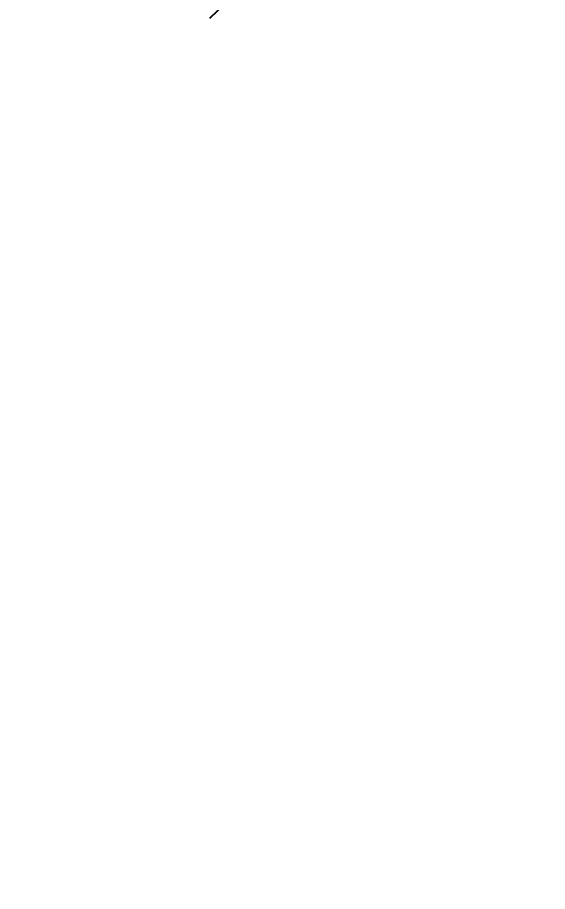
# Model space of a CAD drawing. Header units: millimetres. Extents: x 1727 to 4210, y -6182 to 759.
# Drawn here: x 2862.85 to 2878.98, y -2636.05 to -2609.46 of the extents above; entities that cross this region are included whole.
import ezdxf

# ---------------------------------------------------------------- set-up
doc = ezdxf.new("R2010")
doc.units = ezdxf.units.MM
doc.header["$LTSCALE"] = 16.335
doc.header["$PDMODE"] = 3
doc.header["$PDSIZE"] = 0.3125
doc.layers.get('0').update_dxf_attribs({"linetype": 'CONTINUOUS'})
doc.layers.get('Defpoints').update_dxf_attribs({"linetype": 'CONTINUOUS'})
doc.styles.get("Standard").update_dxf_attribs({"font": 'txt', "width": 0.8})
doc.dimstyles.new('mold', dxfattribs={"dimtxt": 8, "dimasz": 5, "dimexe": 0, "dimexo": 0, "dimgap": 0, "dimtad": 1, "dimzin": 1, "dimtxsty": 'Standard', "dimcen": 0, "dimclrd": 4, "dimclre": 4, "dimclrt": 6, "dimazin": 0, "dimtfac": 1, "dimtofl": 0, "dimtmove": 0, "dimatfit": 3, "dimfxl": 0, "dimarcsym": 0})

# ---------------------------------------------------------------- blocks, each defined once
blk = doc.blocks.new('*D314')
at = {"color": 4, "lineweight": -2}
for p, q in [((2841.483, -2674.605), (2841.483, -2511.312)), ((2846.483, -2511.312), (2911.483, -2511.312)), ((2916.483, -2637.615), (2916.483, -2511.312))]:
    blk.add_line(p, q, dxfattribs=at)
at = {"color": 4}
for points in [[(2846.483, -2510.478), (2846.483, -2512.145), (2841.483, -2511.312)], [(2911.483, -2510.478), (2911.483, -2512.145), (2916.483, -2511.312)]]:
    blk.add_solid(points, dxfattribs=at)
at = {"layer": 'Defpoints', "color": 0}
for p in [(2916.483, -2511.312), (2916.483, -2637.615), (2841.483, -2674.605)]:
    blk.add_point(p, dxfattribs=at)
at = {"color": 6, "insert": (2884.732, -2506.645), "char_height": 8, "attachment_point": 5}
blk.add_mtext('75,00', dxfattribs=at)
blk = doc.blocks.new('*D327')
at = {"color": 4, "lineweight": -2}
blk.add_line((2868.705, -2609.475), (2889.995, -2589.006), dxfattribs=at)
at = {"color": 4}
blk.add_solid([(2889.417, -2588.406), (2890.572, -2589.607), (2893.599, -2585.541)], dxfattribs=at)
at = {"layer": 'Defpoints', "color": 0}
for p in [(2899.366, -2579.996), (2893.599, -2585.541)]:
    blk.add_point(p, dxfattribs=at)
at = {"color": 6, "insert": (2874.314, -2597.609), "char_height": 8, "attachment_point": 5, "rotation": 43.8741}
blk.add_mtext('∅8,00', dxfattribs=at)

msp = doc.modelspace()

# ---------------------------------------------------------------- dimensions: what is measured, and where the dimension line sits
dim = msp.add_linear_dim(base=(2916.483, -2511.312), p1=(2841.483, -2674.605), p2=(2916.483, -2637.615), dimstyle='mold')
dim.commit()
dim.dimension.update_dxf_attribs({"geometry": '*D314', "text_midpoint": (2884.732, -2511.312), "dimtype": 160})
dim = msp.add_diameter_dim_2p(p1=(2899.366, -2579.996), p2=(2893.599, -2585.541), dimstyle='mold')
dim.commit()
dim.dimension.update_dxf_attribs({"geometry": '*D327', "text_midpoint": (2874.314, -2597.609)})

doc.saveas('drawing.dxf')
